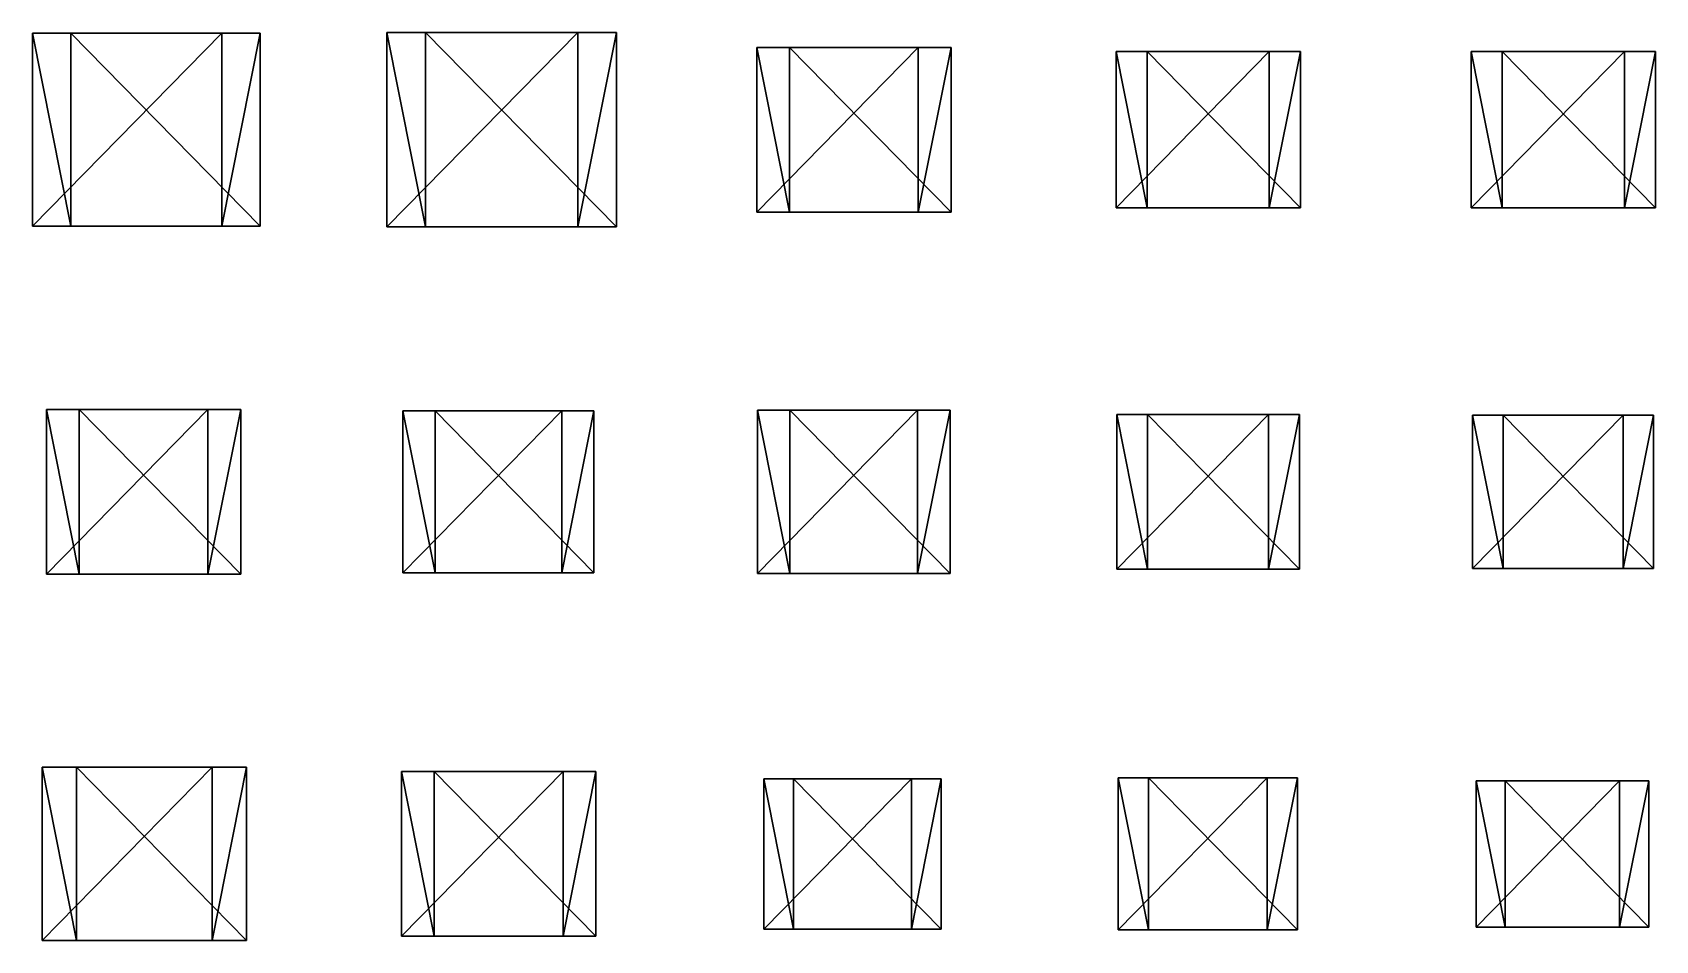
# Model space of a CAD drawing. Header units: metres. Extents: x -316 to 301, y -240 to 227.
# Drawn here: x -315.9 to -235.3, y 70.7 to 115.8 of the extents above; entities that cross this region are included whole.
import ezdxf

# ---------------------------------------------------------------- set-up
doc = ezdxf.new("R2010")
doc.units = ezdxf.units.M

msp = doc.modelspace()

# ---------------------------------------------------------------- linework, layer by layer
for points in [[(-315.88373, 106.2, -416.5266), (-315.88373, 115.8, -416.5266), (-306.4751, 115.8, -418.43384), (-306.475, 115.8001, -418.43375)], [(-313.9765, 106.2, -407.11798), (-313.9765, 115.8, -407.11798), (-315.88373, 115.8, -416.5266), (-315.88364, 115.8001, -416.52652)], [(-315.88373, 115.8, -416.5266), (-313.9765, 115.8, -407.11798), (-304.56787, 115.8, -409.0252), (-304.56778, 115.8001, -409.02512)], [(-304.56787, 115.8, -409.0252), (-306.4751, 115.8, -418.43384), (-315.88373, 115.8, -416.5266), (-315.88364, 115.8001, -416.52652)], [(-306.4751, 115.8, -418.43384), (-306.4751, 106.2, -418.43384), (-315.88373, 106.2, -416.5266), (-315.88364, 106.200096, -416.52652)], [(-315.88373, 115.8, -416.5266), (-315.88373, 106.2, -416.5266), (-313.9765, 106.2, -407.11798), (-313.9764, 106.200096, -407.1179)], [(-304.56787, 106.2, -409.0252), (-304.56787, 115.8, -409.0252), (-313.9765, 115.8, -407.11798), (-313.9764, 115.8001, -407.1179)], [(-313.9765, 115.8, -407.11798), (-313.9765, 106.2, -407.11798), (-304.56787, 106.2, -409.0252), (-304.56778, 106.200096, -409.02512)], [(-306.4751, 106.2, -418.43384), (-306.4751, 115.8, -418.43384), (-304.56787, 115.8, -409.0252), (-304.56778, 115.8001, -409.02512)], [(-304.56787, 115.8, -409.0252), (-304.56787, 106.2, -409.0252), (-306.4751, 106.2, -418.43384), (-306.475, 106.200096, -418.43375)], [(-298.2771, 106.1647, -420.09564), (-298.2771, 115.8353, -420.09564), (-288.7993, 115.8353, -422.01688), (-288.7992, 115.835396, -422.01678)], [(-296.35587, 106.1647, -410.61783), (-296.35587, 115.8353, -410.61783), (-298.2771, 115.8353, -420.09564), (-298.277, 115.835396, -420.09555)], [(-298.2771, 115.8353, -420.09564), (-296.35587, 115.8353, -410.61783), (-286.87805, 115.8353, -412.53906), (-286.87796, 115.835396, -412.53897)], [(-286.87805, 115.8353, -412.53906), (-288.7993, 115.8353, -422.01688), (-298.2771, 115.8353, -420.09564), (-298.277, 115.835396, -420.09555)], [(-288.7993, 115.8353, -422.01688), (-288.7993, 106.1647, -422.01688), (-298.2771, 106.1647, -420.09564), (-298.277, 106.1648, -420.09555)], [(-298.2771, 115.8353, -420.09564), (-298.2771, 106.1647, -420.09564), (-296.35587, 106.1647, -410.61783), (-296.35577, 106.1648, -410.61774)], [(-286.87805, 106.1647, -412.53906), (-286.87805, 115.8353, -412.53906), (-296.35587, 115.8353, -410.61783), (-296.35577, 115.835396, -410.61774)], [(-296.35587, 115.8353, -410.61783), (-296.35587, 106.1647, -410.61783), (-286.87805, 106.1647, -412.53906), (-286.87796, 106.1648, -412.53897)], [(-288.7993, 106.1647, -422.01688), (-288.7993, 115.8353, -422.01688), (-286.87805, 115.8353, -412.53906), (-286.87796, 115.835396, -412.53897)], [(-286.87805, 115.8353, -412.53906), (-286.87805, 106.1647, -412.53906), (-288.7993, 106.1647, -422.01688), (-288.7992, 106.1648, -422.01678)], [(-279.90952, 106.90588, -423.81894), (-279.90952, 115.09412, -423.81894), (-271.8845, 115.09412, -425.4457), (-271.8844, 115.094215, -425.44562)], [(-278.28275, 106.90588, -415.7939), (-278.28275, 115.09412, -415.7939), (-279.90952, 115.09412, -423.81894), (-279.90942, 115.094215, -423.81885)], [(-279.90952, 115.09412, -423.81894), (-278.28275, 115.09412, -415.7939), (-270.25772, 115.09412, -417.4207), (-270.25763, 115.094215, -417.4206)], [(-270.25772, 115.09412, -417.4207), (-271.8845, 115.09412, -425.4457), (-279.90952, 115.09412, -423.81894), (-279.90942, 115.094215, -423.81885)], [(-271.8845, 115.09412, -425.4457), (-271.8845, 106.90588, -425.4457), (-279.90952, 106.90588, -423.81894), (-279.90942, 106.90598, -423.81885)], [(-279.90952, 115.09412, -423.81894), (-279.90952, 106.90588, -423.81894), (-278.28275, 106.90588, -415.7939), (-278.28265, 106.90598, -415.79382)], [(-270.25772, 106.90588, -417.4207), (-270.25772, 115.09412, -417.4207), (-278.28275, 115.09412, -415.7939), (-278.28265, 115.094215, -415.79382)], [(-278.28275, 115.09412, -415.7939), (-278.28275, 106.90588, -415.7939), (-270.25772, 106.90588, -417.4207), (-270.25763, 106.90598, -417.4206)], [(-271.8845, 106.90588, -425.4457), (-271.8845, 115.09412, -425.4457), (-270.25772, 115.09412, -417.4207), (-270.25763, 115.094215, -417.4206)], [(-270.25772, 115.09412, -417.4207), (-270.25772, 106.90588, -417.4207), (-271.8845, 106.90588, -425.4457), (-271.8844, 106.90598, -425.44562)], [(-262.06076, 107.117645, -427.43707), (-262.06076, 114.882355, -427.43707), (-254.45084, 114.882355, -428.97968), (-254.45073, 114.882454, -428.97958)], [(-260.51816, 107.117645, -419.82715), (-260.51816, 114.882355, -419.82715), (-262.06076, 114.882355, -427.43707), (-262.06067, 114.882454, -427.43698)], [(-262.06076, 114.882355, -427.43707), (-260.51816, 114.882355, -419.82715), (-252.90823, 114.882355, -421.36975), (-252.90813, 114.882454, -421.36966)], [(-252.90823, 114.882355, -421.36975), (-254.45084, 114.882355, -428.97968), (-262.06076, 114.882355, -427.43707), (-262.06067, 114.882454, -427.43698)], [(-254.45084, 114.882355, -428.97968), (-254.45084, 107.117645, -428.97968), (-262.06076, 107.117645, -427.43707), (-262.06067, 107.117744, -427.43698)], [(-262.06076, 114.882355, -427.43707), (-262.06076, 107.117645, -427.43707), (-260.51816, 107.117645, -419.82715), (-260.51807, 107.117744, -419.82706)], [(-252.90823, 107.117645, -421.36975), (-252.90823, 114.882355, -421.36975), (-260.51816, 114.882355, -419.82715), (-260.51807, 114.882454, -419.82706)], [(-260.51816, 114.882355, -419.82715), (-260.51816, 107.117645, -419.82715), (-252.90823, 107.117645, -421.36975), (-252.90813, 107.117744, -421.36966)], [(-254.45084, 107.117645, -428.97968), (-254.45084, 114.882355, -428.97968), (-252.90823, 114.882355, -421.36975), (-252.90813, 114.882454, -421.36966)], [(-252.90823, 114.882355, -421.36975), (-252.90823, 107.117645, -421.36975), (-254.45084, 107.117645, -428.97968), (-254.45073, 107.117744, -428.97958)], [(-244.41957, 107.117645, -431.01312), (-244.41957, 114.882355, -431.01312), (-236.80965, 114.882355, -432.55573), (-236.80954, 114.882454, -432.55563)], [(-242.87697, 107.117645, -423.4032), (-242.87697, 114.882355, -423.4032), (-244.41957, 114.882355, -431.01312), (-244.41946, 114.882454, -431.01303)], [(-244.41957, 114.882355, -431.01312), (-242.87697, 114.882355, -423.4032), (-235.26704, 114.882355, -424.9458), (-235.26694, 114.882454, -424.9457)], [(-235.26704, 114.882355, -424.9458), (-236.80965, 114.882355, -432.55573), (-244.41957, 114.882355, -431.01312), (-244.41946, 114.882454, -431.01303)], [(-236.80965, 114.882355, -432.55573), (-236.80965, 107.117645, -432.55573), (-244.41957, 107.117645, -431.01312), (-244.41946, 107.117744, -431.01303)], [(-244.41957, 114.882355, -431.01312), (-244.41957, 107.117645, -431.01312), (-242.87697, 107.117645, -423.4032), (-242.87686, 107.117744, -423.4031)], [(-235.26704, 107.117645, -424.9458), (-235.26704, 114.882355, -424.9458), (-242.87697, 114.882355, -423.4032), (-242.87686, 114.882454, -423.4031)], [(-242.87697, 114.882355, -423.4032), (-242.87697, 107.117645, -423.4032), (-235.26704, 107.117645, -424.9458), (-235.26694, 107.117744, -424.9457)], [(-236.80965, 107.117645, -432.55573), (-236.80965, 114.882355, -432.55573), (-235.26704, 114.882355, -424.9458), (-235.26694, 114.882454, -424.9457)], [(-235.26704, 114.882355, -424.9458), (-235.26704, 107.117645, -424.9458), (-236.80965, 107.117645, -432.55573), (-236.80954, 107.117744, -432.55563)], [(-278.28275, 106.90588, -415.7939), (-279.90952, 106.90588, -423.81894), (-271.8845, 106.90588, -425.4457), (-271.8844, 106.90598, -425.44562)], [(-271.8845, 106.90588, -425.4457), (-270.25772, 106.90588, -417.4207), (-278.28275, 106.90588, -415.7939), (-278.28265, 106.90598, -415.79382)], [(-260.51816, 107.117645, -419.82715), (-262.06076, 107.117645, -427.43707), (-254.45084, 107.117645, -428.97968), (-254.45073, 107.117744, -428.97958)], [(-254.45084, 107.117645, -428.97968), (-252.90823, 107.117645, -421.36975), (-260.51816, 107.117645, -419.82715), (-260.51807, 107.117744, -419.82706)], [(-242.87697, 107.117645, -423.4032), (-244.41957, 107.117645, -431.01312), (-236.80965, 107.117645, -432.55573), (-236.80954, 107.117744, -432.55563)], [(-236.80965, 107.117645, -432.55573), (-235.26704, 107.117645, -424.9458), (-242.87697, 107.117645, -423.4032), (-242.87686, 107.117744, -423.4031)], [(-313.9765, 106.2, -407.11798), (-315.88373, 106.2, -416.5266), (-306.4751, 106.2, -418.43384), (-306.475, 106.200096, -418.43375)], [(-306.4751, 106.2, -418.43384), (-304.56787, 106.2, -409.0252), (-313.9765, 106.2, -407.11798), (-313.9764, 106.200096, -407.1179)], [(-296.35587, 106.1647, -410.61783), (-298.2771, 106.1647, -420.09564), (-288.7993, 106.1647, -422.01688), (-288.7992, 106.1648, -422.01678)], [(-288.7993, 106.1647, -422.01688), (-286.87805, 106.1647, -412.53906), (-296.35587, 106.1647, -410.61783), (-296.35577, 106.1648, -410.61774)], [(-315.19193, 88.90588, -416.66684), (-315.19193, 97.09412, -416.66684), (-307.1669, 97.09412, -418.2936), (-307.1668, 97.094215, -418.29352)], [(-313.56516, 88.90588, -408.6418), (-313.56516, 97.09412, -408.6418), (-315.19193, 97.09412, -416.66684), (-315.19183, 97.094215, -416.66675)], [(-315.19193, 97.09412, -416.66684), (-313.56516, 97.09412, -408.6418), (-305.54013, 97.09412, -410.2686), (-305.54004, 97.094215, -410.2685)], [(-305.54013, 97.09412, -410.2686), (-307.1669, 97.09412, -418.2936), (-315.19193, 97.09412, -416.66684), (-315.19183, 97.094215, -416.66675)], [(-307.1669, 97.09412, -418.2936), (-307.1669, 88.90588, -418.2936), (-315.19193, 88.90588, -416.66684), (-315.19183, 88.90598, -416.66675)], [(-315.19193, 97.09412, -416.66684), (-315.19193, 88.90588, -416.66684), (-313.56516, 88.90588, -408.6418), (-313.56506, 88.90598, -408.64172)], [(-305.54013, 88.90588, -410.2686), (-305.54013, 97.09412, -410.2686), (-313.56516, 97.09412, -408.6418), (-313.56506, 97.094215, -408.64172)], [(-313.56516, 97.09412, -408.6418), (-313.56516, 88.90588, -408.6418), (-305.54013, 88.90588, -410.2686), (-305.54004, 88.90598, -410.2685)], [(-307.1669, 88.90588, -418.2936), (-307.1669, 97.09412, -418.2936), (-305.54013, 97.09412, -410.2686), (-305.54004, 97.094215, -410.2685)], [(-305.54013, 97.09412, -410.2686), (-305.54013, 88.90588, -410.2686), (-307.1669, 88.90588, -418.2936), (-307.1668, 88.90598, -418.29352)], [(-297.48154, 88.97647, -420.25693), (-297.48154, 97.02353, -420.25693), (-289.59488, 97.02353, -421.85562), (-289.5948, 97.02363, -421.85553)], [(-295.88284, 88.97647, -412.37027), (-295.88284, 97.02353, -412.37027), (-297.48154, 97.02353, -420.25693), (-297.48145, 97.02363, -420.25684)], [(-297.48154, 97.02353, -420.25693), (-295.88284, 97.02353, -412.37027), (-287.9962, 97.02353, -413.96896), (-287.9961, 97.02363, -413.96887)], [(-287.9962, 97.02353, -413.96896), (-289.59488, 97.02353, -421.85562), (-297.48154, 97.02353, -420.25693), (-297.48145, 97.02363, -420.25684)], [(-289.59488, 97.02353, -421.85562), (-289.59488, 88.97647, -421.85562), (-297.48154, 88.97647, -420.25693), (-297.48145, 88.97657, -420.25684)], [(-297.48154, 97.02353, -420.25693), (-297.48154, 88.97647, -420.25693), (-295.88284, 88.97647, -412.37027), (-295.88275, 88.97657, -412.37018)], [(-287.9962, 88.97647, -413.96896), (-287.9962, 97.02353, -413.96896), (-295.88284, 97.02353, -412.37027), (-295.88275, 97.02363, -412.37018)], [(-295.88284, 97.02353, -412.37027), (-295.88284, 88.97647, -412.37027), (-287.9962, 88.97647, -413.96896), (-287.9961, 88.97657, -413.96887)], [(-289.59488, 88.97647, -421.85562), (-289.59488, 97.02353, -421.85562), (-287.9962, 97.02353, -413.96896), (-287.9961, 97.02363, -413.96887)], [(-287.9962, 97.02353, -413.96896), (-287.9962, 88.97647, -413.96896), (-289.59488, 88.97647, -421.85562), (-289.5948, 88.97657, -421.85553)], [(-279.8749, 88.94118, -423.82593), (-279.8749, 97.05882, -423.82593), (-271.9191, 97.05882, -425.43866), (-271.919, 97.05892, -425.43857)], [(-278.26218, 88.94118, -415.87012), (-278.26218, 97.05882, -415.87012), (-279.8749, 97.05882, -423.82593), (-279.87482, 97.05892, -423.82584)], [(-279.8749, 97.05882, -423.82593), (-278.26218, 97.05882, -415.87012), (-270.30637, 97.05882, -417.48285), (-270.30627, 97.05892, -417.48276)], [(-270.30637, 97.05882, -417.48285), (-271.9191, 97.05882, -425.43866), (-279.8749, 97.05882, -423.82593), (-279.87482, 97.05892, -423.82584)], [(-271.9191, 97.05882, -425.43866), (-271.9191, 88.94118, -425.43866), (-279.8749, 88.94118, -423.82593), (-279.87482, 88.94128, -423.82584)], [(-279.8749, 97.05882, -423.82593), (-279.8749, 88.94118, -423.82593), (-278.26218, 88.94118, -415.87012), (-278.2621, 88.94128, -415.87003)], [(-270.30637, 88.94118, -417.48285), (-270.30637, 97.05882, -417.48285), (-278.26218, 97.05882, -415.87012), (-278.2621, 97.05892, -415.87003)], [(-278.26218, 97.05882, -415.87012), (-278.26218, 88.94118, -415.87012), (-270.30637, 88.94118, -417.48285), (-270.30627, 88.94128, -417.48276)], [(-271.9191, 88.94118, -425.43866), (-271.9191, 97.05882, -425.43866), (-270.30637, 97.05882, -417.48285), (-270.30627, 97.05892, -417.48276)], [(-270.30637, 97.05882, -417.48285), (-270.30637, 88.94118, -417.48285), (-271.9191, 88.94118, -425.43866), (-271.919, 88.94128, -425.43857)], [(-262.02618, 89.15294, -427.44406), (-262.02618, 96.84706, -427.44406), (-254.48543, 96.84706, -428.97266), (-254.48532, 96.84716, -428.97256)], [(-260.4976, 89.15294, -419.90332), (-260.4976, 96.84706, -419.90332), (-262.02618, 96.84706, -427.44406), (-262.0261, 96.84716, -427.44397)], [(-262.02618, 96.84706, -427.44406), (-260.4976, 96.84706, -419.90332), (-252.95685, 96.84706, -421.43192), (-252.95674, 96.84716, -421.43182)], [(-252.95685, 96.84706, -421.43192), (-254.48543, 96.84706, -428.97266), (-262.02618, 96.84706, -427.44406), (-262.0261, 96.84716, -427.44397)], [(-254.48543, 96.84706, -428.97266), (-254.48543, 89.15294, -428.97266), (-262.02618, 89.15294, -427.44406), (-262.0261, 89.15304, -427.44397)], [(-262.02618, 96.84706, -427.44406), (-262.02618, 89.15294, -427.44406), (-260.4976, 89.15294, -419.90332), (-260.4975, 89.15304, -419.90323)], [(-252.95685, 89.15294, -421.43192), (-252.95685, 96.84706, -421.43192), (-260.4976, 96.84706, -419.90332), (-260.4975, 96.84716, -419.90323)], [(-260.4976, 96.84706, -419.90332), (-260.4976, 89.15294, -419.90332), (-252.95685, 89.15294, -421.43192), (-252.95674, 89.15304, -421.43182)], [(-254.48543, 89.15294, -428.97266), (-254.48543, 96.84706, -428.97266), (-252.95685, 96.84706, -421.43192), (-252.95674, 96.84716, -421.43182)], [(-252.95685, 96.84706, -421.43192), (-252.95685, 89.15294, -421.43192), (-254.48543, 89.15294, -428.97266), (-254.48532, 89.15304, -428.97256)], [(-244.35039, 89.18823, -431.02716), (-244.35039, 96.81177, -431.02716), (-236.87883, 96.81177, -432.54172), (-236.87872, 96.81187, -432.54163)], [(-242.83583, 89.18823, -423.55557), (-242.83583, 96.81177, -423.55557), (-244.35039, 96.81177, -431.02716), (-244.35028, 96.81187, -431.02707)], [(-244.35039, 96.81177, -431.02716), (-242.83583, 96.81177, -423.55557), (-235.36427, 96.81177, -425.07013), (-235.36417, 96.81187, -425.07004)], [(-235.36427, 96.81177, -425.07013), (-236.87883, 96.81177, -432.54172), (-244.35039, 96.81177, -431.02716), (-244.35028, 96.81187, -431.02707)], [(-236.87883, 96.81177, -432.54172), (-236.87883, 89.18823, -432.54172), (-244.35039, 89.18823, -431.02716), (-244.35028, 89.18833, -431.02707)], [(-244.35039, 96.81177, -431.02716), (-244.35039, 89.18823, -431.02716), (-242.83583, 89.18823, -423.55557), (-242.83572, 89.18833, -423.55548)], [(-235.36427, 89.18823, -425.07013), (-235.36427, 96.81177, -425.07013), (-242.83583, 96.81177, -423.55557), (-242.83572, 96.81187, -423.55548)], [(-242.83583, 96.81177, -423.55557), (-242.83583, 89.18823, -423.55557), (-235.36427, 89.18823, -425.07013), (-235.36417, 89.18833, -425.07004)], [(-236.87883, 89.18823, -432.54172), (-236.87883, 96.81177, -432.54172), (-235.36427, 96.81177, -425.07013), (-235.36417, 96.81187, -425.07004)], [(-235.36427, 96.81177, -425.07013), (-235.36427, 89.18823, -425.07013), (-236.87883, 89.18823, -432.54172), (-236.87872, 89.18833, -432.54163)], [(-313.56516, 88.90588, -408.6418), (-315.19193, 88.90588, -416.66684), (-307.1669, 88.90588, -418.2936), (-307.1668, 88.90598, -418.29352)], [(-307.1669, 88.90588, -418.2936), (-305.54013, 88.90588, -410.2686), (-313.56516, 88.90588, -408.6418), (-313.56506, 88.90598, -408.64172)], [(-295.88284, 88.97647, -412.37027), (-297.48154, 88.97647, -420.25693), (-289.59488, 88.97647, -421.85562), (-289.5948, 88.97657, -421.85553)], [(-289.59488, 88.97647, -421.85562), (-287.9962, 88.97647, -413.96896), (-295.88284, 88.97647, -412.37027), (-295.88275, 88.97657, -412.37018)], [(-278.26218, 88.94118, -415.87012), (-279.8749, 88.94118, -423.82593), (-271.9191, 88.94118, -425.43866), (-271.919, 88.94128, -425.43857)], [(-271.9191, 88.94118, -425.43866), (-270.30637, 88.94118, -417.48285), (-278.26218, 88.94118, -415.87012), (-278.2621, 88.94128, -415.87003)], [(-260.4976, 89.15294, -419.90332), (-262.02618, 89.15294, -427.44406), (-254.48543, 89.15294, -428.97266), (-254.48532, 89.15304, -428.97256)], [(-254.48543, 89.15294, -428.97266), (-252.95685, 89.15294, -421.43192), (-260.4976, 89.15294, -419.90332), (-260.4975, 89.15304, -419.90323)], [(-242.83583, 89.18823, -423.55557), (-244.35039, 89.18823, -431.02716), (-236.87883, 89.18823, -432.54172), (-236.87872, 89.18833, -432.54163)], [(-236.87883, 89.18823, -432.54172), (-235.36427, 89.18823, -425.07013), (-242.83583, 89.18823, -423.55557), (-242.83572, 89.18833, -423.55548)], [(-315.39944, 70.694115, -416.62476), (-315.39944, 79.305885, -416.62476), (-306.95935, 79.305885, -418.33566), (-306.95926, 79.305984, -418.33557)], [(-313.68854, 70.694115, -408.18466), (-313.68854, 79.305885, -408.18466), (-315.39944, 79.305885, -416.62476), (-315.39935, 79.305984, -416.62466)], [(-315.39944, 79.305885, -416.62476), (-313.68854, 79.305885, -408.18466), (-305.24844, 79.305885, -409.89557), (-305.24835, 79.305984, -409.89548)], [(-305.24844, 79.305885, -409.89557), (-306.95935, 79.305885, -418.33566), (-315.39944, 79.305885, -416.62476), (-315.39935, 79.305984, -416.62466)], [(-306.95935, 79.305885, -418.33566), (-306.95935, 70.694115, -418.33566), (-315.39944, 70.694115, -416.62476), (-315.39935, 70.694214, -416.62466)], [(-315.39944, 79.305885, -416.62476), (-315.39944, 70.694115, -416.62476), (-313.68854, 70.694115, -408.18466), (-313.68845, 70.694214, -408.18457)], [(-305.24844, 70.694115, -409.89557), (-305.24844, 79.305885, -409.89557), (-313.68854, 79.305885, -408.18466), (-313.68845, 79.305984, -408.18457)], [(-313.68854, 79.305885, -408.18466), (-313.68854, 70.694115, -408.18466), (-305.24844, 70.694115, -409.89557), (-305.24835, 70.694214, -409.89548)], [(-306.95935, 70.694115, -418.33566), (-306.95935, 79.305885, -418.33566), (-305.24844, 79.305885, -409.89557), (-305.24835, 79.305984, -409.89548)], [(-305.24844, 79.305885, -409.89557), (-305.24844, 70.694115, -409.89557), (-306.95935, 70.694115, -418.33566), (-306.95926, 70.694214, -418.33557)], [(-297.55072, 70.90588, -420.2429), (-297.55072, 79.09412, -420.2429), (-289.5257, 79.09412, -421.86966), (-289.5256, 79.094215, -421.86957)], [(-295.92395, 70.90588, -412.21786), (-295.92395, 79.09412, -412.21786), (-297.55072, 79.09412, -420.2429), (-297.55063, 79.094215, -420.2428)], [(-297.55072, 79.09412, -420.2429), (-295.92395, 79.09412, -412.21786), (-287.89893, 79.09412, -413.84464), (-287.89883, 79.094215, -413.84454)], [(-287.89893, 79.09412, -413.84464), (-289.5257, 79.09412, -421.86966), (-297.55072, 79.09412, -420.2429), (-297.55063, 79.094215, -420.2428)], [(-289.5257, 79.09412, -421.86966), (-289.5257, 70.90588, -421.86966), (-297.55072, 70.90588, -420.2429), (-297.55063, 70.90598, -420.2428)], [(-297.55072, 79.09412, -420.2429), (-297.55072, 70.90588, -420.2429), (-295.92395, 70.90588, -412.21786), (-295.92386, 70.90598, -412.21777)], [(-287.89893, 70.90588, -413.84464), (-287.89893, 79.09412, -413.84464), (-295.92395, 79.09412, -412.21786), (-295.92386, 79.094215, -412.21777)], [(-295.92395, 79.09412, -412.21786), (-295.92395, 70.90588, -412.21786), (-287.89893, 70.90588, -413.84464), (-287.89883, 70.90598, -413.84454)], [(-289.5257, 70.90588, -421.86966), (-289.5257, 79.09412, -421.86966), (-287.89893, 79.09412, -413.84464), (-287.89883, 79.094215, -413.84454)], [(-287.89893, 79.09412, -413.84464), (-287.89893, 70.90588, -413.84464), (-289.5257, 70.90588, -421.86966), (-289.5256, 70.90598, -421.86957)], [(-279.5636, 71.25882, -423.88907), (-279.5636, 78.74118, -423.88907), (-272.2304, 78.74118, -425.37558), (-272.23032, 78.74128, -425.3755)], [(-278.0771, 71.25882, -416.55588), (-278.0771, 78.74118, -416.55588), (-279.5636, 78.74118, -423.88907), (-279.5635, 78.74128, -423.88898)], [(-279.5636, 78.74118, -423.88907), (-278.0771, 78.74118, -416.55588), (-270.7439, 78.74118, -418.0424), (-270.7438, 78.74128, -418.0423)], [(-270.7439, 78.74118, -418.0424), (-272.2304, 78.74118, -425.37558), (-279.5636, 78.74118, -423.88907), (-279.5635, 78.74128, -423.88898)], [(-272.2304, 78.74118, -425.37558), (-272.2304, 71.25882, -425.37558), (-279.5636, 71.25882, -423.88907), (-279.5635, 71.25892, -423.88898)], [(-279.5636, 78.74118, -423.88907), (-279.5636, 71.25882, -423.88907), (-278.0771, 71.25882, -416.55588), (-278.077, 71.25892, -416.5558)], [(-270.7439, 71.25882, -418.0424), (-270.7439, 78.74118, -418.0424), (-278.0771, 78.74118, -416.55588), (-278.077, 78.74128, -416.5558)], [(-278.0771, 78.74118, -416.55588), (-278.0771, 71.25882, -416.55588), (-270.7439, 71.25882, -418.0424), (-270.7438, 71.25892, -418.0423)], [(-272.2304, 71.25882, -425.37558), (-272.2304, 78.74118, -425.37558), (-270.7439, 78.74118, -418.0424), (-270.7438, 78.74128, -418.0423)], [(-270.7439, 78.74118, -418.0424), (-270.7439, 71.25882, -418.0424), (-272.2304, 71.25882, -425.37558), (-272.23032, 71.25892, -425.3755)], [(-261.95703, 71.223526, -427.4581), (-261.95703, 78.776474, -427.4581), (-254.55463, 78.776474, -428.95862), (-254.55452, 78.77657, -428.95853)], [(-260.45648, 71.223526, -420.05573), (-260.45648, 78.776474, -420.05573), (-261.95703, 78.776474, -427.4581), (-261.95694, 78.77657, -427.458)], [(-261.95703, 78.776474, -427.4581), (-260.45648, 78.776474, -420.05573), (-253.0541, 78.776474, -421.55624), (-253.05399, 78.77657, -421.55615)], [(-253.0541, 78.776474, -421.55624), (-254.55463, 78.776474, -428.95862), (-261.95703, 78.776474, -427.4581), (-261.95694, 78.77657, -427.458)], [(-254.55463, 78.776474, -428.95862), (-254.55463, 71.223526, -428.95862), (-261.95703, 71.223526, -427.4581), (-261.95694, 71.223625, -427.458)], [(-261.95703, 78.776474, -427.4581), (-261.95703, 71.223526, -427.4581), (-260.45648, 71.223526, -420.05573), (-260.4564, 71.223625, -420.05563)], [(-253.0541, 71.223526, -421.55624), (-253.0541, 78.776474, -421.55624), (-260.45648, 78.776474, -420.05573), (-260.4564, 78.77657, -420.05563)], [(-260.45648, 78.776474, -420.05573), (-260.45648, 71.223526, -420.05573), (-253.0541, 71.223526, -421.55624), (-253.05399, 71.223625, -421.55615)], [(-254.55463, 71.223526, -428.95862), (-254.55463, 78.776474, -428.95862), (-253.0541, 78.776474, -421.55624), (-253.05399, 78.77657, -421.55615)], [(-253.0541, 78.776474, -421.55624), (-253.0541, 71.223526, -421.55624), (-254.55463, 71.223526, -428.95862), (-254.55452, 71.223625, -428.95853)], [(-244.17744, 71.36471, -431.0622), (-244.17744, 78.63529, -431.0622), (-237.05179, 78.63529, -432.50665), (-237.05168, 78.63539, -432.50656)], [(-242.733, 71.36471, -423.93652), (-242.733, 78.63529, -423.93652), (-244.17744, 78.63529, -431.0622), (-244.17734, 78.63539, -431.0621)], [(-244.17744, 78.63529, -431.0622), (-242.733, 78.63529, -423.93652), (-235.60735, 78.63529, -425.38098), (-235.60724, 78.63539, -425.3809)], [(-235.60735, 78.63529, -425.38098), (-237.05179, 78.63529, -432.50665), (-244.17744, 78.63529, -431.0622), (-244.17734, 78.63539, -431.0621)], [(-237.05179, 78.63529, -432.50665), (-237.05179, 71.36471, -432.50665), (-244.17744, 71.36471, -431.0622), (-244.17734, 71.36481, -431.0621)], [(-244.17744, 78.63529, -431.0622), (-244.17744, 71.36471, -431.0622), (-242.733, 71.36471, -423.93652), (-242.7329, 71.36481, -423.93643)], [(-235.60735, 71.36471, -425.38098), (-235.60735, 78.63529, -425.38098), (-242.733, 78.63529, -423.93652), (-242.7329, 78.63539, -423.93643)], [(-242.733, 78.63529, -423.93652), (-242.733, 71.36471, -423.93652), (-235.60735, 71.36471, -425.38098), (-235.60724, 71.36481, -425.3809)], [(-237.05179, 71.36471, -432.50665), (-237.05179, 78.63529, -432.50665), (-235.60735, 78.63529, -425.38098), (-235.60724, 78.63539, -425.3809)], [(-235.60735, 78.63529, -425.38098), (-235.60735, 71.36471, -425.38098), (-237.05179, 71.36471, -432.50665), (-237.05168, 71.36481, -432.50656)], [(-278.0771, 71.25882, -416.55588), (-279.5636, 71.25882, -423.88907), (-272.2304, 71.25882, -425.37558), (-272.23032, 71.25892, -425.3755)], [(-272.2304, 71.25882, -425.37558), (-270.7439, 71.25882, -418.0424), (-278.0771, 71.25882, -416.55588), (-278.077, 71.25892, -416.5558)], [(-260.45648, 71.223526, -420.05573), (-261.95703, 71.223526, -427.4581), (-254.55463, 71.223526, -428.95862), (-254.55452, 71.223625, -428.95853)], [(-254.55463, 71.223526, -428.95862), (-253.0541, 71.223526, -421.55624), (-260.45648, 71.223526, -420.05573), (-260.4564, 71.223625, -420.05563)], [(-242.733, 71.36471, -423.93652), (-244.17744, 71.36471, -431.0622), (-237.05179, 71.36471, -432.50665), (-237.05168, 71.36481, -432.50656)], [(-237.05179, 71.36471, -432.50665), (-235.60735, 71.36471, -425.38098), (-242.733, 71.36471, -423.93652), (-242.7329, 71.36481, -423.93643)], [(-313.68854, 70.694115, -408.18466), (-315.39944, 70.694115, -416.62476), (-306.95935, 70.694115, -418.33566), (-306.95926, 70.694214, -418.33557)], [(-306.95935, 70.694115, -418.33566), (-305.24844, 70.694115, -409.89557), (-313.68854, 70.694115, -408.18466), (-313.68845, 70.694214, -408.18457)], [(-295.92395, 70.90588, -412.21786), (-297.55072, 70.90588, -420.2429), (-289.5257, 70.90588, -421.86966), (-289.5256, 70.90598, -421.86957)], [(-289.5257, 70.90588, -421.86966), (-287.89893, 70.90588, -413.84464), (-295.92395, 70.90588, -412.21786), (-295.92386, 70.90598, -412.21777)]]:
    msp.add_3dface(points)

doc.saveas('drawing.dxf')
